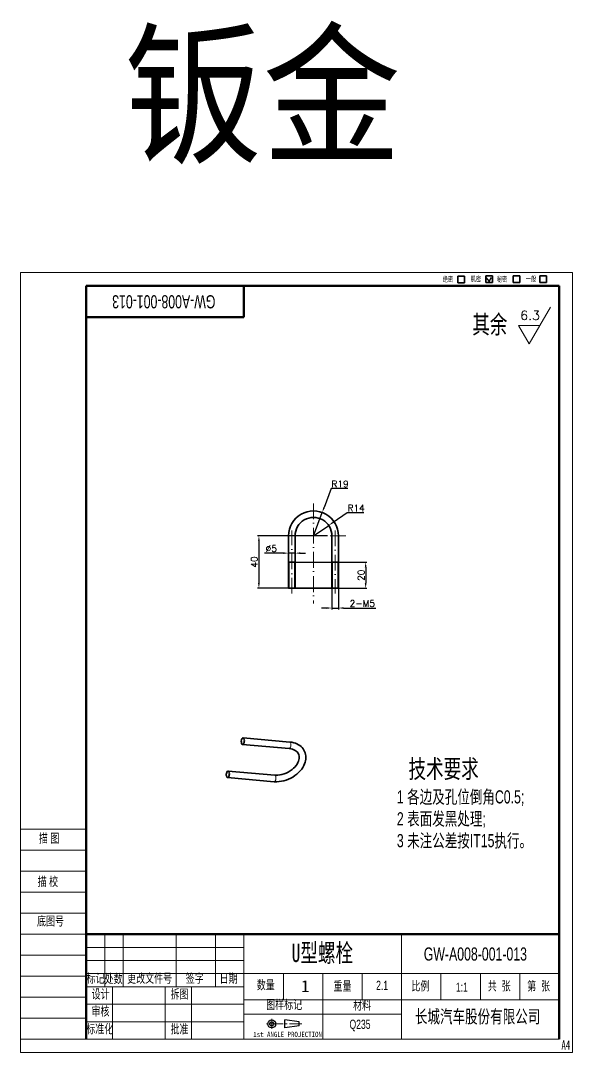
# Model space of a CAD drawing. Header units: millimetres. Extents: x -13336 to 61423, y -27528 to -3175.
# Drawn here: x -6522 to -6102, y -6773 to -5987 of the extents above; entities that cross this region are included whole.
import ezdxf
from ezdxf.enums import TextEntityAlignment as Align

# ---------------------------------------------------------------- set-up
doc = ezdxf.new("R2010")
doc.units = ezdxf.units.MM
for name, pattern in [('CENTER2', [28.575, 19.05, -3.175, 3.175, -3.175]), ('DASHDOT', [18.5, 12, -3, 0.5, -3]), ('DASHED', [15, 12, -3])]:
    doc.linetypes.add(name, pattern=pattern)
for name, color, linetype, lineweight in [('09图框', 4, 'Continuous', 15), ('中心线', 1, 'CENTER2', 15), ('剖面线', 6, 'Continuous', 15), ('图框', 4, 'Continuous', 15), ('文字', 3, 'Continuous', 15), ('细实线', 7, 'Continuous', 15), ('轮廓线', 7, 'Continuous', 50)]:
    doc.layers.add(name, color=color, linetype=linetype, lineweight=lineweight)
doc.layers.add('DIM', color=2, linetype='Continuous')
doc.layers.add('标注', color=3, linetype='Continuous')
doc.styles.add('ACGBTS', font='isocp.shx', dxfattribs={"height": 1, "bigfont": 'gbcbig.shx'})
doc.styles.add('CHINA', font='', dxfattribs={"width": 0.9})
doc.styles.get("Standard").update_dxf_attribs({"font": 'txt', "bigfont": 'gbcbig.shx'})
doc.styles.add('宋体', font='', dxfattribs={"width": 0.8})
doc.styles.add('汉字 5号', font='FSGB2312.ttf', dxfattribs={"width": 0.7, "height": 5})
doc.styles.add('汉字3.5号', font='FSGB2312.ttf', dxfattribs={"width": 0.7, "height": 3.5})
doc.styles.add('汉字7号', font='', dxfattribs={"width": 0.7, "height": 7})
doc.styles.get('CHINA').set_extended_font_data('SimSun')
doc.styles.get('宋体').set_extended_font_data('SimSun')
doc.styles.get('汉字7号').set_extended_font_data('SimSun')
doc.dimstyles.new('1：2', dxfattribs={"dimscale": 2, "dimtxt": 2.5, "dimasz": 2.5, "dimexe": 1.25, "dimexo": 0, "dimtad": 1, "dimdsep": 46, "dimtxsty": 'Standard', "dimcen": 2.5, "dimclrd": 3, "dimclre": 3, "dimclrt": 1, "dimadec": 0, "dimazin": 0, "dimtfac": 1, "dimtmove": 0, "dimatfit": 3, "dimfxl": 0, "dimarcsym": 0})
doc.dimstyles.new('1：2$4', dxfattribs={"dimscale": 2, "dimtxt": 2.5, "dimasz": 2.5, "dimexe": 1.25, "dimexo": 0, "dimtad": 1, "dimtoh": 1, "dimdsep": 46, "dimtxsty": 'Standard', "dimcen": 2.5, "dimclrd": 3, "dimclre": 3, "dimclrt": 1, "dimadec": 0, "dimazin": 0, "dimtfac": 1, "dimtmove": 0, "dimatfit": 3, "dimfxl": 0, "dimarcsym": 0})

# ---------------------------------------------------------------- blocks, each defined once
blk = doc.blocks.new('A4图框')
at = {"layer": '09图框', "lineweight": 15}
for p, q in [((62778.17, 8358.17), (62778.17, 8655.17)), ((62988.17, 8655.17), (62778.17, 8655.17)), ((62778.17, 8655.17), (62778.17, 8358.17)), ((62988.17, 8358.17), (62988.17, 8655.17)), ((62988.17, 8358.17), (62988.17, 8655.17)), ((62988.17, 8655.17), (62988.17, 8358.17))]:
    blk.add_line(p, q, dxfattribs=at)
at = {"layer": '09图框', "linetype": 'ByBlock', "lineweight": 15}
for p, q in [((62778.17, 8655.17), (62778.17, 8358.17)), ((62988.17, 8655.17), (62988.17, 8358.17)), ((62778.17, 8358.17), (62988.17, 8358.17))]:
    blk.add_line(p, q, dxfattribs=at)
at = {"layer": 'DIM', "lineweight": 15}
for p, q in [((62803.17, 8443.17), (62778.17, 8443.17)), ((62803.17, 8435.17), (62778.17, 8435.17)), ((62803.17, 8427.17), (62778.17, 8427.17)), ((62803.17, 8419.17), (62778.17, 8419.17)), ((62803.17, 8411.17), (62778.17, 8411.17)), ((62803.17, 8403.17), (62778.17, 8403.17)), ((62810.17, 8383.17), (62810.17, 8403.17)), ((62817.17, 8383.17), (62817.17, 8403.17)), ((62837.31, 8383.17), (62837.31, 8403.16)), ((62852.31, 8383.17), (62852.31, 8403.16)), ((62863.17, 8363.17), (62863.17, 8403.17)), ((62923.17, 8363.17), (62923.17, 8403.17)), ((62863.17, 8398.17), (62803.17, 8398.17)), ((62803.17, 8395.17), (62778.17, 8395.17)), ((62863.17, 8393.17), (62803.17, 8393.17)), ((62803.17, 8387.17), (62778.17, 8387.17)), ((62983.17, 8388.17), (62803.17, 8388.17)), ((62878.17, 8378.17), (62878.17, 8388.17)), ((62893.17, 8363.17), (62893.17, 8388.17)), ((62908.17, 8378.17), (62908.17, 8388.17)), ((62938.17, 8378.17), (62938.17, 8388.17)), ((62953.17, 8378.17), (62953.17, 8388.17)), ((62968.17, 8378.17), (62968.17, 8388.17)), ((62863.17, 8383.17), (62803.17, 8383.17)), ((62813.17, 8363.17), (62813.17, 8383.17)), ((62833.17, 8363.17), (62833.17, 8383.17)), ((62843.17, 8363.17), (62843.17, 8383.17)), ((62843.17, 8363.17), (62843.17, 8383.17)), ((62803.17, 8379.17), (62778.17, 8379.17)), ((62983.17, 8378.17), (62863.17, 8378.17)), ((62863.17, 8376.5), (62803.17, 8376.5)), ((62803.17, 8371.17), (62778.17, 8371.17)), ((62923.17, 8372.67), (62863.17, 8372.67)), ((62863.17, 8369.84), (62803.17, 8369.84)), ((62803.17, 8363.17), (62778.17, 8363.17)), ((62778.17, 8363.17), (62803.17, 8363.17))]:
    blk.add_line(p, q, dxfattribs=at)
at = {"layer": 'DIM', "ltscale": 20}
for p, q in [((62878.73, 8367.5), (62878.73, 8370.5)), ((62884.23, 8369.75), (62878.73, 8370.5)), ((62884.23, 8368.25), (62878.73, 8367.5)), ((62884.23, 8368.25), (62884.23, 8369.75))]:
    blk.add_line(p, q, dxfattribs=at)
for radius in [1.5, 0.75]:
    blk.add_circle((62873.73, 8369), radius, dxfattribs=at)
at = {"layer": '中心线', "color": 0, "linetype": 'Continuous', "lineweight": 50}
for p, q in [((62803.17, 8650.17), (62983.17, 8650.17)), ((62803.17, 8638.17), (62863.17, 8638.17))]:
    blk.add_line(p, q, dxfattribs=at)
at = {"layer": '中心线', "linetype": 'CENTER2', "lineweight": 18, "ltscale": 0.25}
for p, q in [((62873.73, 8367.07), (62873.73, 8370.94)), ((62885.22, 8369), (62871.48, 8369))]:
    blk.add_line(p, q, dxfattribs=at)
at = {"layer": '细实线', "lineweight": 15}
for p, q in [((62983.17, 8403.17), (62803.18, 8403.17)), ((62983.17, 8363.17), (62803.17, 8363.17))]:
    blk.add_line(p, q, dxfattribs=at)
at = {"layer": '轮廓线', "color": 0, "linetype": 'ByBlock', "lineweight": 50}
for p, q in [((62803.17, 8363.17), (62803.17, 8650.17)), ((62863.17, 8638.17), (62863.17, 8650.17))]:
    blk.add_line(p, q, dxfattribs=at)
at = {"layer": '轮廓线', "color": 0, "lineweight": 50}
blk.add_line((62983.17, 8363.17), (62983.17, 8650.17), dxfattribs=at)
at = {"layer": '轮廓线', "color": 7, "linetype": 'Continuous', "lineweight": 50}
blk.add_line((62983.17, 8403.17), (62803.17, 8403.17), dxfattribs=at)
at = {"layer": '09图框', "lineweight": 15, "insert": (62928.24, 8374.32), "char_height": 5, "width": 60, "attachment_point": 1, "style": '汉字 5号'}
blk.add_mtext('{\\C4;长城汽车股份有限公司}', dxfattribs=at)
at = {"layer": '中心线', "color": 0, "lineweight": 15, "char_height": 3.5, "width": 25, "attachment_point": 1, "style": '汉字3.5号'}
for s, insert in [('{\\C4;描 图}', (62785.12, 8441.49)), ('{\\C4;描 校}', (62784.64, 8425.01)), ('{\\C4;底图号}', (62784.4, 8409.97))]:
    blk.add_mtext(s, dxfattribs=dict(at, insert=insert))
at = {"layer": '中心线', "color": 2, "lineweight": 15, "char_height": 3.5, "attachment_point": 1, "style": '汉字3.5号'}
for s, insert, width in [('{\\C4;标记}', (62803.26, 8388.15), 7.1413), ('{\\C4;处数}', (62810.12, 8388.01), 7.1413), ('{\\C4;更改文件号}', (62818.69, 8388.15), 19.9957), ('{\\C4;签字}', (62841.02, 8388.17), 14.8572), ('{\\C4;日期}', (62853.88, 8388.17), 11), ('{\\C4;重量}', (62897.25, 8385.19), 10), ('{\\C4;比例}', (62926.9, 8385.22), 15), ('{\\C4;共  张}', (62955.99, 8385.22), 15), ('{\\C4;第  张}', (62970.99, 8385.22), 15), ('{\\C4;设计}', (62805.22, 8382.17), 7.2842), ('{\\C4;拆图}', (62835.22, 8382.17), 7.2842), ('{\\C4;图样标记}', (62871.6, 8378.16), 20), ('{\\C4;审核}', (62805.13, 8375.62), 7.2842), ('{\\C4;标准化}', (62803.13, 8368.88), 10.4643), ('{\\C4;批准}', (62835.22, 8368.84), 7.2842)]:
    blk.add_mtext(s, dxfattribs=dict(at, insert=insert, width=width))
at = {"layer": '图框', "color": 4, "lineweight": 18, "style": '宋体', "width": 0.8}
blk.add_text('1st ANGLE PROJECTION', height=2, dxfattribs=at).set_placement((62866.72, 8364.02))
at = {"layer": '轮廓线', "color": 2, "lineweight": 15, "char_height": 3.5, "attachment_point": 1, "style": '汉字3.5号'}
for s, insert, width in [('{\\C4;数量}', (62868.03, 8385.64), 10), ('{\\C4;材料}', (62904.69, 8377.89), 30)]:
    blk.add_mtext(s, dxfattribs=dict(at, insert=insert, width=width))
blk = doc.blocks.new('*D242')
at = {"layer": 'Defpoints', "color": 0, "transparency": 16777216}
for p in [(-6288.13, -6379.35), (-6340.48, -6419.35), (-6282.4, -6419.35)]:
    blk.add_point(p, dxfattribs=at)
at = {"layer": 'DIM', "color": 3, "lineweight": -2, "transparency": 16777216}
for p, q in [((-6288.13, -6379.35), (-6341.48, -6379.35)), ((-6340.48, -6383.35), (-6340.48, -6415.35)), ((-6282.4, -6419.35), (-6341.48, -6419.35))]:
    blk.add_line(p, q, dxfattribs=at)
at = {"layer": 'DIM', "color": 3, "transparency": 16777216}
for points in [[(-6341.14, -6383.35), (-6339.81, -6383.35), (-6340.48, -6379.35)], [(-6341.14, -6415.35), (-6339.81, -6415.35), (-6340.48, -6419.35)]]:
    blk.add_solid(points, dxfattribs=at)
at = {"layer": 'DIM', "color": 1, "transparency": 16777216, "insert": (-6343.98, -6399.35), "char_height": 5, "attachment_point": 5, "rotation": 90}
blk.add_mtext('40', dxfattribs=at)
blk = doc.blocks.new('*D243')
at = {"layer": 'Defpoints', "color": 0, "transparency": 16777216}
for p in [(-6317.9, -6390.78), (-6312.9, -6390.78), (-6312.9, -6392.56)]:
    blk.add_point(p, dxfattribs=at)
at = {"layer": 'DIM', "color": 3, "lineweight": -2, "transparency": 16777216}
for p, q in [((-6321.9, -6392.56), (-6336.23, -6392.56)), ((-6317.9, -6390.78), (-6317.9, -6393.56)), ((-6312.9, -6392.56), (-6317.9, -6392.56)), ((-6312.9, -6390.78), (-6312.9, -6393.56)), ((-6308.9, -6392.56), (-6304.9, -6392.56))]:
    blk.add_line(p, q, dxfattribs=at)
at = {"layer": 'DIM', "color": 3, "transparency": 16777216}
for points in [[(-6321.9, -6391.89), (-6321.9, -6393.22), (-6317.9, -6392.56)], [(-6308.9, -6391.89), (-6308.9, -6393.22), (-6312.9, -6392.56)]]:
    blk.add_solid(points, dxfattribs=at)
at = {"layer": 'DIM', "color": 1, "transparency": 16777216, "insert": (-6331.06, -6389.06), "char_height": 5, "attachment_point": 5}
blk.add_mtext('%%c5', dxfattribs=at)
blk = doc.blocks.new('*D244')
at = {"layer": 'Defpoints', "color": 0, "transparency": 16777216}
for p in [(-6287.36, -6371.43), (-6298.9, -6379.35)]:
    blk.add_point(p, dxfattribs=at)
at = {"layer": 'DIM', "color": 3, "lineweight": -2, "transparency": 16777216}
for p, q in [((-6273.27, -6361.76), (-6284.06, -6369.16)), ((-6260.6, -6361.76), (-6273.27, -6361.76)), ((-6298.9, -6379.35), (-6287.36, -6371.43))]:
    blk.add_line(p, q, dxfattribs=at)
at = {"layer": 'DIM', "color": 3, "transparency": 16777216}
blk.add_solid([(-6284.43, -6368.61), (-6283.68, -6369.71), (-6287.36, -6371.43)], dxfattribs=at)
at = {"layer": 'DIM', "color": 1, "transparency": 16777216, "insert": (-6266.44, -6358.26), "char_height": 5, "attachment_point": 5}
blk.add_mtext('R14', dxfattribs=at)
blk = doc.blocks.new('*D245')
at = {"layer": 'Defpoints', "color": 0, "transparency": 16777216}
for p in [(-6292.26, -6361.55), (-6298.9, -6379.35)]:
    blk.add_point(p, dxfattribs=at)
at = {"layer": 'DIM', "color": 3, "lineweight": -2, "transparency": 16777216}
for p, q in [((-6285.48, -6343.37), (-6290.86, -6357.8)), ((-6272.81, -6343.37), (-6285.48, -6343.37)), ((-6298.9, -6379.35), (-6292.26, -6361.55))]:
    blk.add_line(p, q, dxfattribs=at)
at = {"layer": 'DIM', "color": 3, "transparency": 16777216}
blk.add_solid([(-6291.48, -6357.57), (-6290.23, -6358.03), (-6292.26, -6361.55)], dxfattribs=at)
at = {"layer": 'DIM', "color": 1, "transparency": 16777216, "insert": (-6278.64, -6339.87), "char_height": 5, "attachment_point": 5}
blk.add_mtext('R19', dxfattribs=at)
blk = doc.blocks.new('*D246')
at = {"layer": 'Defpoints', "color": 0, "transparency": 16777216}
for p in [(-6315.4, -6399.35), (-6315.4, -6419.35), (-6259.18, -6419.35)]:
    blk.add_point(p, dxfattribs=at)
at = {"layer": 'DIM', "color": 3, "lineweight": -2, "transparency": 16777216}
for p, q in [((-6315.4, -6399.35), (-6258.18, -6399.35)), ((-6259.18, -6403.35), (-6259.18, -6415.35)), ((-6315.4, -6419.35), (-6258.18, -6419.35))]:
    blk.add_line(p, q, dxfattribs=at)
at = {"layer": 'DIM', "color": 3, "transparency": 16777216}
for points in [[(-6259.85, -6403.35), (-6258.52, -6403.35), (-6259.18, -6399.35)], [(-6259.85, -6415.35), (-6258.52, -6415.35), (-6259.18, -6419.35)]]:
    blk.add_solid(points, dxfattribs=at)
at = {"layer": 'DIM', "color": 1, "transparency": 16777216, "insert": (-6262.68, -6409.35), "char_height": 5, "attachment_point": 5, "rotation": 90}
blk.add_mtext('20', dxfattribs=at)
blk = doc.blocks.new('*D247')
at = {"layer": 'Defpoints', "color": 0, "transparency": 16777216}
for p in [(-6284.9, -6419.35), (-6279.9, -6419.35), (-6279.9, -6434.36)]:
    blk.add_point(p, dxfattribs=at)
at = {"layer": 'DIM', "color": 3, "lineweight": -2, "transparency": 16777216}
for p, q in [((-6284.9, -6419.35), (-6284.9, -6435.36)), ((-6279.9, -6419.35), (-6279.9, -6435.36)), ((-6288.9, -6434.36), (-6292.9, -6434.36)), ((-6284.9, -6434.36), (-6279.9, -6434.36)), ((-6275.9, -6434.36), (-6251.57, -6434.36))]:
    blk.add_line(p, q, dxfattribs=at)
at = {"layer": 'DIM', "color": 3, "transparency": 16777216}
for points in [[(-6288.9, -6433.69), (-6288.9, -6435.03), (-6284.9, -6434.36)], [(-6275.9, -6433.69), (-6275.9, -6435.03), (-6279.9, -6434.36)]]:
    blk.add_solid(points, dxfattribs=at)
at = {"layer": 'DIM', "color": 1, "transparency": 16777216, "insert": (-6261.73, -6430.86), "char_height": 5, "attachment_point": 5}
blk.add_mtext('2-M5', dxfattribs=at)

msp = doc.modelspace()

# ---------------------------------------------------------------- linework, layer by layer
at = {"color": 7, "lineweight": 35, "ltscale": 0.1}
for p, q in [((-6184.035, -6181.482), (-6189.091, -6181.482)), ((-6189.091, -6181.482), (-6189.091, -6186.538)), ((-6184.035, -6186.538), (-6184.035, -6181.482)), ((-6162.749, -6181.219), (-6167.804, -6181.219)), ((-6167.804, -6181.219), (-6167.804, -6186.275)), ((-6162.749, -6186.275), (-6162.749, -6181.219)), ((-6146.93, -6186.368), (-6146.93, -6181.312)), ((-6141.874, -6181.312), (-6146.93, -6181.312)), ((-6141.874, -6181.312), (-6141.874, -6186.368)), ((-6126.565, -6186.487), (-6126.565, -6181.431)), ((-6121.509, -6181.431), (-6126.565, -6181.431)), ((-6121.509, -6181.431), (-6121.509, -6186.487)), ((-6189.091, -6186.538), (-6184.035, -6186.538)), ((-6167.804, -6186.275), (-6162.749, -6186.275)), ((-6146.93, -6186.368), (-6141.874, -6186.368)), ((-6126.565, -6186.487), (-6121.509, -6186.487))]:
    msp.add_line(p, q, dxfattribs=at)
at = {"color": 3}
for p, q in [((-6167.343, -6182.911), (-6165.11, -6185.626)), ((-6165.11, -6185.626), (-6163.287, -6182.502))]:
    msp.add_line(p, q, dxfattribs=at)
at = {"color": 5, "linetype": 'DASHDOT', "lineweight": 13}
for p, q in [((-6298.899, -6354.649), (-6298.899, -6430.958)), ((-6274.199, -6379.349), (-6323.599, -6379.349)), ((-6315.399, -6423.349), (-6315.399, -6375.349)), ((-6282.399, -6375.349), (-6282.399, -6423.35))]:
    msp.add_line(p, q, dxfattribs=at)
at = {"color": 7, "linetype": 'DASHED', "lineweight": 13, "ltscale": 0.0625}
for p, q in [((-6315.399, -6379.349), (-6317.899, -6379.349)), ((-6312.899, -6379.349), (-6315.399, -6379.349)), ((-6284.899, -6379.349), (-6282.399, -6379.349)), ((-6282.399, -6379.349), (-6279.899, -6379.349)), ((-6317.899, -6399.349), (-6315.399, -6399.349)), ((-6315.399, -6399.349), (-6312.899, -6399.349)), ((-6284.899, -6399.349), (-6282.399, -6399.349)), ((-6282.399, -6399.349), (-6279.899, -6399.349))]:
    msp.add_line(p, q, dxfattribs=at)
at = {"color": 7, "lineweight": 13, "ltscale": 0.0625}
for p, q in [((-6315.399, -6379.349), (-6317.899, -6379.349)), ((-6312.899, -6379.349), (-6315.399, -6379.349)), ((-6284.899, -6379.349), (-6282.399, -6379.349)), ((-6282.399, -6379.349), (-6279.899, -6379.349))]:
    msp.add_line(p, q, dxfattribs=at)
at = {"color": 7, "lineweight": 35}
for p, q in [((-6317.899, -6419.349), (-6317.899, -6379.349)), ((-6312.899, -6419.349), (-6312.899, -6379.349)), ((-6284.899, -6379.349), (-6284.899, -6419.349)), ((-6279.899, -6379.349), (-6279.899, -6419.349))]:
    msp.add_line(p, q, dxfattribs=at)
at = {"color": 7, "lineweight": 13, "ltscale": 0.02165}
for p, q in [((-6317.466, -6399.349), (-6317.899, -6398.599)), ((-6313.332, -6399.349), (-6312.899, -6398.599)), ((-6284.466, -6399.349), (-6284.899, -6398.599)), ((-6280.332, -6399.349), (-6279.899, -6398.599))]:
    msp.add_line(p, q, dxfattribs=at)
at = {"color": 7, "lineweight": 35, "ltscale": 0.092464}
for p, q in [((-6314.2, -6399.349), (-6317.899, -6399.349)), ((-6283.597, -6399.349), (-6279.899, -6399.349))]:
    msp.add_line(p, q, dxfattribs=at)
at = {"color": 7, "lineweight": 35, "ltscale": 0.0625}
for p, q in [((-6315.399, -6399.349), (-6317.899, -6399.349)), ((-6312.899, -6399.349), (-6315.399, -6399.349)), ((-6282.399, -6399.349), (-6284.899, -6399.349)), ((-6279.899, -6399.349), (-6282.399, -6399.349)), ((-6315.399, -6419.349), (-6317.899, -6419.349)), ((-6312.899, -6419.349), (-6315.399, -6419.349)), ((-6284.899, -6419.349), (-6282.399, -6419.349)), ((-6282.399, -6419.349), (-6279.899, -6419.349))]:
    msp.add_line(p, q, dxfattribs=at)
at = {"color": 7, "lineweight": 13}
for p, q in [((-6317.466, -6419.349), (-6317.466, -6399.349)), ((-6313.332, -6419.349), (-6313.332, -6399.349)), ((-6284.466, -6419.349), (-6284.466, -6399.349)), ((-6280.332, -6419.349), (-6280.332, -6399.349))]:
    msp.add_line(p, q, dxfattribs=at)
at = {"color": 7, "linetype": 'DASHED', "lineweight": 13}
for p, q in [((-6317.466, -6419.349), (-6317.466, -6399.349)), ((-6313.332, -6419.349), (-6313.332, -6399.349)), ((-6284.466, -6399.349), (-6284.466, -6419.349)), ((-6280.332, -6399.349), (-6280.332, -6419.349))]:
    msp.add_line(p, q, dxfattribs=at)
at = {"color": 7, "lineweight": 35, "ltscale": 0.032536}
for p, q in [((-6312.899, -6399.349), (-6314.2, -6399.349)), ((-6284.899, -6399.349), (-6283.597, -6399.349))]:
    msp.add_line(p, q, dxfattribs=at)
at = {"color": 171, "lineweight": 35}
for p, q in [((-6352.934, -6538.26), (-6317.451, -6541.388)), ((-6352.495, -6533.28), (-6317.012, -6536.408)), ((-6328.433, -6561.648), (-6363.916, -6558.52)), ((-6328.872, -6566.628), (-6364.355, -6563.501))]:
    msp.add_line(p, q, dxfattribs=at)
for points in [[(-6317.012, -6536.408), (-6315.443, -6536.614), (-6313.942, -6536.949), (-6312.626, -6537.369), (-6311.479, -6537.851), (-6310.309, -6538.473), (-6309.314, -6539.133), (-6308.369, -6539.902), (-6307.563, -6540.706), (-6306.804, -6541.639), (-6306.181, -6542.6), (-6305.657, -6543.635), (-6305.25, -6544.714), (-6304.951, -6545.875), (-6304.78, -6547.051), (-6304.731, -6548.146), (-6304.802, -6549.456), (-6305.001, -6550.72), (-6305.277, -6551.821), (-6305.704, -6553.07), (-6306.267, -6554.345), (-6307.021, -6555.713), (-6307.903, -6557.03), (-6309.005, -6558.407), (-6310.239, -6559.709), (-6311.552, -6560.892), (-6313.054, -6562.049), (-6314.607, -6563.069), (-6316.239, -6563.978), (-6317.934, -6564.767), (-6319.678, -6565.43), (-6321.456, -6565.96), (-6323.319, -6566.364), (-6325.047, -6566.601), (-6326.83, -6566.702), (-6328.584, -6566.652), (-6328.872, -6566.628)], [(-6317.451, -6541.388), (-6316.066, -6541.583), (-6314.889, -6541.879), (-6313.793, -6542.29), (-6312.874, -6542.765), (-6312.023, -6543.355), (-6311.352, -6543.973), (-6310.776, -6544.68), (-6310.339, -6545.423), (-6310.017, -6546.225), (-6309.808, -6547.118), (-6309.732, -6547.981), (-6309.774, -6548.922), (-6309.952, -6549.952), (-6310.294, -6551.075), (-6310.75, -6552.131), (-6311.388, -6553.268), (-6312.203, -6554.429), (-6313.078, -6555.46), (-6314.069, -6556.45), (-6315.246, -6557.449), (-6316.564, -6558.393), (-6318.067, -6559.291), (-6319.648, -6560.062), (-6321.283, -6560.695), (-6322.943, -6561.179), (-6324.509, -6561.494), (-6325.995, -6561.663), (-6327.349, -6561.702), (-6328.433, -6561.648)]]:
    msp.add_lwpolyline(points, dxfattribs=at)
at = {"color": 7, "lineweight": 35}
for radius in [19, 14]:
    msp.add_arc((-6298.899, -6379.349), radius, 0, 180.000005, dxfattribs=at)
at = {"color": 171, "lineweight": 35}
for centre, major_axis, start_param, end_param in [((-6352.714, -6535.77), (-0.22, -2.49), 3.1416824, 6.283275), ((-6352.714, -6535.77), (-0.22, -2.49), 0.0000897, 0.9145474), ((-6352.714, -6535.77), (-0.22, -2.49), 0.9145474, 3.1416824), ((-6364.135, -6561.01), (0.22, 2.49), 0.0000897, 3.1416824), ((-6364.135, -6561.01), (0.22, 2.49), 4.05614, 6.283275), ((-6364.135, -6561.01), (0.22, 2.49), 3.1416824, 4.05614)]:
    msp.add_ellipse(centre, major_axis=major_axis, ratio=0.454964, start_param=start_param, end_param=end_param, dxfattribs=at)
at = {"color": 171, "lineweight": 13}
for centre, major_axis, start_param, end_param in [((-6317.231, -6538.898), (-0.22, -2.49), 0.0000897, 3.1416824), ((-6328.652, -6564.138), (0.22, 2.49), 3.1416824, 6.283275)]:
    msp.add_ellipse(centre, major_axis=major_axis, ratio=0.454964, start_param=start_param, end_param=end_param, dxfattribs=at)
at = {"layer": '文字', "color": 2}
for p, q in [((-6134.66, -6233.09), (-6118.494, -6205.09)), ((-6142.743, -6219.09), (-6134.66, -6233.09)), ((-6142.743, -6219.09), (-6126.577, -6219.09)), ((-6134.66, -6233.09), (-6142.743, -6219.09))]:
    msp.add_line(p, q, dxfattribs=at)

# ---------------------------------------------------------------- block references
at = {"xscale": 2, "yscale": 2, "zscale": 2}
msp.add_blockref('A4图框', (-132078.185, -23489.161), dxfattribs=at)

# ---------------------------------------------------------------- texts
at = {"color": 2}
msp.add_text('6.3', height=7, dxfattribs=at).set_placement((-6141.505, -6214.904))
at = {"color": 1, "insert": (-6308.307, -6717.847), "char_height": 9.1, "width": 40.91783, "attachment_point": 1, "style": 'ACGBTS'}
msp.add_mtext('{\\fNSimSun|b0|i0|c134|p49;\\C3;1}', dxfattribs=at)
at = {"layer": 'DIM', "insert": (-6443.139, -6000.489), "char_height": 85.8805, "width": 3103.01985, "attachment_point": 1, "style": 'CHINA'}
msp.add_mtext('钣金^I^I', dxfattribs=at)
at = {"layer": '中心线', "color": 4, "style": '汉字7号', "width": 0.7}
for s, p in [('绝密', (-6196.521, -6183.779)), ('机密', (-6175.331, -6183.416)), ('秘密', (-6155.379, -6183.765)), ('一般', (-6133.371, -6183.513))]:
    msp.add_text(s, height=3.9973, dxfattribs=at).set_placement(p, align=Align.MIDDLE)
at = {"layer": '中心线', "lineweight": 15, "insert": (-6292.188, -6697.732), "char_height": 14, "width": 90.72702, "attachment_point": 5, "style": '汉字7号'}
msp.add_mtext('{\\fFangSong_GB2312|b0|i0|c134|p49;\\C4;U型螺栓}', dxfattribs=at)
at = {"layer": '中心线', "color": 2, "lineweight": 15}
for s, insert, char_height, width, attachment_point, style in [('{\\C4;GW-A008-001-013}', (-6175.675, -6697.968), 10, 139.28161, 5, '汉字 5号'), ('{\\C4;2.1}', (-6246.669, -6721.776), 7, 62.61141, 5, '汉字3.5号'), ('{\\C4;1:1}', (-6190.532, -6719.707), 6.9997, 29.99861, 1, '汉字3.5号'), ('{\\C4;Q235}', (-6263.501, -6752.369), 7, 62.61141, 5, '汉字3.5号'), ('{\\f@FangSong_GB2312|b0|i0|c134|p49;\\C4;A4}', (-6110.164, -6763.708), 7, 62.61141, 1, '汉字3.5号')]:
    msp.add_mtext(s, dxfattribs=dict(at, insert=insert, char_height=char_height, width=width, attachment_point=attachment_point, style=style))
at = {"layer": '剖面线', "color": 2, "insert": (-6178.06, -6211.277), "char_height": 14, "width": 113.4, "attachment_point": 1, "style": '汉字3.5号'}
msp.add_mtext('其余', dxfattribs=at)
at = {"layer": '文字', "insert": (-6412.848, -6201), "char_height": 10, "width": 120, "attachment_point": 5, "rotation": 180, "style": '汉字 5号'}
msp.add_mtext('{\\C4;GW-A008-001-013}', dxfattribs=at)
at = {"layer": '标注', "insert": (-6235.436, -6549.874), "char_height": 10, "width": 125.81183, "attachment_point": 1, "style": '汉字 5号'}
msp.add_mtext('{\\C2;  \\H1.4x; 技术要求\\P\\H0.7143x;1 各边及孔位倒角C0.5;\\P2 表面发黑处理;\\P3 未注公差按IT15执行。}', dxfattribs=at)

# ---------------------------------------------------------------- dimensions: what is measured, and where the dimension line sits
at = {"layer": 'DIM'}
for mpoint, picture, middle in [((-6292.257, -6361.548), '*D245', (-6278.644, -6343.372)), ((-6287.355, -6371.428), '*D244', (-6266.438, -6361.763))]:
    dim = msp.add_radius_dim(center=(-6298.899, -6379.349), mpoint=mpoint, dimstyle='1：2$4', override={"dimasz": 2, "dimexe": 0.49975, "dimgap": 0.49975}, dxfattribs=at)
    dim.commit()
    dim.dimension.update_dxf_attribs({"geometry": picture, "text_midpoint": middle, "dimtype": 164})
for base, p1, p2, picture, middle in [((-6340.476, -6419.349), (-6288.131, -6379.349), (-6282.399, -6419.349), '*D242', (-6343.976, -6399.349)), ((-6259.184, -6419.349), (-6315.399, -6399.349), (-6315.399, -6419.349), '*D246', (-6262.684, -6409.349))]:
    dim = msp.add_linear_dim(base=base, p1=p1, p2=p2, angle=90, dimstyle='1：2', override={"dimasz": 2, "dimexe": 0.49975, "dimgap": 0.49975}, dxfattribs=at)
    dim.commit()
    dim.dimension.update_dxf_attribs({"geometry": picture, "text_midpoint": middle})
dim = msp.add_linear_dim(base=(-6312.899, -6392.558), p1=(-6317.899, -6390.78), p2=(-6312.899, -6390.78), text='%%c5', dimstyle='1：2', override={"dimasz": 2, "dimexe": 0.49975, "dimgap": 0.49975}, dxfattribs=at)
dim.commit()
dim.dimension.update_dxf_attribs({"geometry": '*D243', "text_midpoint": (-6331.065, -6392.558), "dimtype": 160})
dim = msp.add_linear_dim(base=(-6279.899, -6434.359), p1=(-6284.899, -6419.349), p2=(-6279.899, -6419.349), text='2-M5', dimstyle='1：2', override={"dimasz": 2, "dimexe": 0.49975, "dimgap": 0.49975}, dxfattribs=at)
dim.commit()
dim.dimension.update_dxf_attribs({"geometry": '*D247', "text_midpoint": (-6261.732, -6430.859)})

doc.saveas('drawing.dxf')
